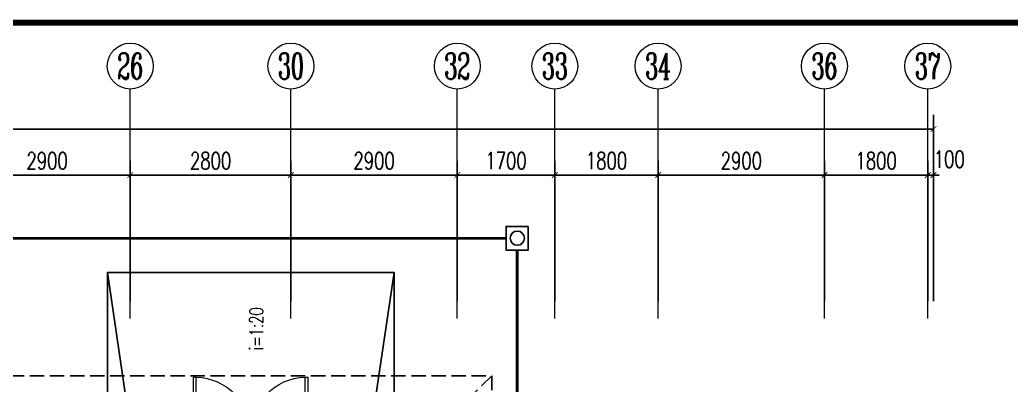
# Model space of a CAD drawing. Extents: x 3753737 to 4713801, y -857380 to 24339.
# Drawn here: x 4075088 to 4092367, y -696575 to -690204 of the extents above; entities that cross this region are included whole.
import ezdxf
from ezdxf.enums import TextEntityAlignment as Align

# ---------------------------------------------------------------- set-up
doc = ezdxf.new("R2010")
doc.units = 0
doc.header["$LTSCALE"] = 1000
doc.header["$MEASUREMENT"] = 0
doc.linetypes.add('DASH', pattern=[0.35, 0.25, -0.1])
doc.layers.get('0').update_dxf_attribs({"linetype": 'CONTINUOUS'})
doc.layers.get('Defpoints').update_dxf_attribs({"linetype": 'CONTINUOUS'})
for name, color, linetype in [('!!DIM-动力', 7, 'CONTINUOUS'), ('!!电气', 1, 'CONTINUOUS'), ('A-EQPM-MECH', 191, 'CONTINUOUS'), ('WIRE-动力', 7, 'CONTINUOUS'), ('卫生间', 6, 'CONTINUOUS')]:
    doc.layers.add(name, color=color, linetype=linetype)
for name, color, linetype, lineweight in [('AXIS', 114, 'CONTINUOUS', 20), ('AXIS_TEXT', 7, 'CONTINUOUS', 20), ('PUB_TEXT', 7, 'CONTINUOUS', 20), ('WINDOW', 146, 'CONTINUOUS', 20), ('图框', 147, 'CONTINUOUS', 20)]:
    doc.layers.add(name, color=color, linetype=linetype, lineweight=lineweight)
doc.styles.add('_TCH_AXIS', font='COMPLEX', dxfattribs={"bigfont": 'GBCBIG'})
doc.styles.add('_TCH_DIM', font='SIMPLEX', dxfattribs={"bigfont": 'GBCBIG'})
doc.styles.add('_TCH_DIM_T3', font='SIMPLEX.shx', dxfattribs={"width": 0.705882, "bigfont": 'GBCBIG.shx'})
doc.styles.add('COMPLEX', font='COMPLEX')
doc.dimstyles.new('_TCH_ARCH&&100', dxfattribs={"dimtxt": 297.5, "dimasz": 100, "dimexe": 250, "dimexo": 300, "dimgap": 100, "dimtad": 1, "dimdec": 0, "dimzin": 0, "dimdsep": 46, "dimtxsty": '_TCH_DIM_T3', "dimblk": 'ARCHTICK', "dimcen": 0.09, "dimclrt": 7, "dimazin": 2, "dimtfac": 1, "dimtdec": 0, "dimtix": 1, "dimtmove": 2, "dimatfit": 3, "dimfxl": 1, "dimtolj": 1, "dimtzin": 0, "dimarcsym": 0})

# ---------------------------------------------------------------- blocks, each defined once
blk = doc.blocks.new('A$C148B7D8E')
at = {"layer": '卫生间', "color": 252, "linetype": 'DASH'}
blk.add_line((7700, 15400), (8600, 14500), dxfattribs=at)
blk.add_lwpolyline([(16100, 14000), (16100, 15400), (7700, 15400), (7700, 10800), (7300, 10800), (7300, 10000), (900, 10000), (900, 9000), (-900, 9000), (-900, -900), (1750, -900), (1750, -2100), (23450, -2100), (23450, -900), (25100, -900)], dxfattribs=at)
blk = doc.blocks.new('_ArchTick')
at = {"color": 0, "linetype": 'ByBlock', "const_width": 0.15}
blk.add_lwpolyline([(-0.5, -0.5), (0.5, 0.5)], dxfattribs=at)
blk = doc.blocks.new('*D607')
at = {"layer": 'AXIS', "color": 0, "lineweight": -2, "transparency": 16777216}
for p, q in [((-100, 17800), (-100, 21050)), ((50100, 17800), (50100, 21050)), ((-100, 20800), (50100, 20800))]:
    blk.add_line(p, q, dxfattribs=at)
at = {"layer": 'Defpoints', "color": 0, "transparency": 16777216}
for p in [(50100, 20800), (-100, 17500), (50100, 17500)]:
    blk.add_point(p, dxfattribs=at)
at = {"layer": 'AXIS', "color": 0, "lineweight": -2, "transparency": 16777216, "xscale": 100, "yscale": 100, "zscale": 100, "rotation": 180}
blk.add_blockref('_ArchTick', (-100, 20800), dxfattribs=at)
at = {"layer": 'AXIS', "color": 0, "lineweight": -2, "transparency": 16777216, "xscale": 100, "yscale": 100, "zscale": 100}
blk.add_blockref('_ArchTick', (50100, 20800), dxfattribs=at)
at = {"layer": 'AXIS', "color": 7, "transparency": 16777216, "insert": (25000, 21049), "char_height": 297.5, "attachment_point": 5, "style": '_TCH_DIM_T3'}
blk.add_mtext('\\A1;50200', dxfattribs=at)
blk = doc.blocks.new('*D620')
at = {"layer": 'AXIS', "color": 0, "lineweight": -2, "transparency": 16777216}
for p, q in [((50000, 17800), (50000, 20250)), ((50100, 17800), (50100, 20250)), ((50000, 20000), (49900, 20000)), ((50000, 20000), (50100, 20000)), ((50100, 20000), (50200, 20000))]:
    blk.add_line(p, q, dxfattribs=at)
at = {"layer": 'Defpoints', "color": 0, "transparency": 16777216}
for p in [(50100, 20000), (50000, 17500), (50100, 17500)]:
    blk.add_point(p, dxfattribs=at)
at = {"layer": 'AXIS', "color": 0, "lineweight": -2, "transparency": 16777216, "xscale": 100, "yscale": 100, "zscale": 100}
blk.add_blockref('_ArchTick', (50000, 20000), dxfattribs=at)
at = {"layer": 'AXIS', "color": 0, "lineweight": -2, "transparency": 16777216, "xscale": 100, "yscale": 100, "zscale": 100, "rotation": 180}
blk.add_blockref('_ArchTick', (50100, 20000), dxfattribs=at)
at = {"layer": 'AXIS', "color": 7, "transparency": 16777216, "insert": (50375, 20275), "char_height": 297.5, "attachment_point": 5, "style": '_TCH_DIM_T3'}
blk.add_mtext('\\A1;100', dxfattribs=at)
blk = doc.blocks.new('*D621')
at = {"layer": 'AXIS', "color": 0, "lineweight": -2, "transparency": 16777216}
for p, q in [((48200, 17800), (48200, 20250)), ((50000, 17800), (50000, 20250)), ((48200, 20000), (50000, 20000))]:
    blk.add_line(p, q, dxfattribs=at)
at = {"layer": 'Defpoints', "color": 0, "transparency": 16777216}
for p in [(50000, 20000), (48200, 17500), (50000, 17500)]:
    blk.add_point(p, dxfattribs=at)
at = {"layer": 'AXIS', "color": 0, "lineweight": -2, "transparency": 16777216, "xscale": 100, "yscale": 100, "zscale": 100, "rotation": 180}
blk.add_blockref('_ArchTick', (48200, 20000), dxfattribs=at)
at = {"layer": 'AXIS', "color": 0, "lineweight": -2, "transparency": 16777216, "xscale": 100, "yscale": 100, "zscale": 100}
blk.add_blockref('_ArchTick', (50000, 20000), dxfattribs=at)
at = {"layer": 'AXIS', "color": 7, "transparency": 16777216, "insert": (49100, 20249), "char_height": 297.5, "attachment_point": 5, "style": '_TCH_DIM_T3'}
blk.add_mtext('\\A1;1800', dxfattribs=at)
blk = doc.blocks.new('*D622')
at = {"layer": 'AXIS', "color": 0, "lineweight": -2, "transparency": 16777216}
for p, q in [((45300, 17800), (45300, 20250)), ((48200, 17800), (48200, 20250)), ((45300, 20000), (48200, 20000))]:
    blk.add_line(p, q, dxfattribs=at)
at = {"layer": 'Defpoints', "color": 0, "transparency": 16777216}
for p in [(48200, 20000), (45300, 17500), (48200, 17500)]:
    blk.add_point(p, dxfattribs=at)
at = {"layer": 'AXIS', "color": 0, "lineweight": -2, "transparency": 16777216, "xscale": 100, "yscale": 100, "zscale": 100, "rotation": 180}
blk.add_blockref('_ArchTick', (45300, 20000), dxfattribs=at)
at = {"layer": 'AXIS', "color": 0, "lineweight": -2, "transparency": 16777216, "xscale": 100, "yscale": 100, "zscale": 100}
blk.add_blockref('_ArchTick', (48200, 20000), dxfattribs=at)
at = {"layer": 'AXIS', "color": 7, "transparency": 16777216, "insert": (46750, 20249), "char_height": 297.5, "attachment_point": 5, "style": '_TCH_DIM_T3'}
blk.add_mtext('\\A1;2900', dxfattribs=at)
blk = doc.blocks.new('*D623')
at = {"layer": 'AXIS', "color": 0, "lineweight": -2, "transparency": 16777216}
for p, q in [((43500, 17800), (43500, 20250)), ((45300, 17800), (45300, 20250)), ((43500, 20000), (45300, 20000))]:
    blk.add_line(p, q, dxfattribs=at)
at = {"layer": 'Defpoints', "color": 0, "transparency": 16777216}
for p in [(45300, 20000), (43500, 17500), (45300, 17500)]:
    blk.add_point(p, dxfattribs=at)
at = {"layer": 'AXIS', "color": 0, "lineweight": -2, "transparency": 16777216, "xscale": 100, "yscale": 100, "zscale": 100, "rotation": 180}
blk.add_blockref('_ArchTick', (43500, 20000), dxfattribs=at)
at = {"layer": 'AXIS', "color": 0, "lineweight": -2, "transparency": 16777216, "xscale": 100, "yscale": 100, "zscale": 100}
blk.add_blockref('_ArchTick', (45300, 20000), dxfattribs=at)
at = {"layer": 'AXIS', "color": 7, "transparency": 16777216, "insert": (44400, 20249), "char_height": 297.5, "attachment_point": 5, "style": '_TCH_DIM_T3'}
blk.add_mtext('\\A1;1800', dxfattribs=at)
blk = doc.blocks.new('*D624')
at = {"layer": 'AXIS', "color": 0, "lineweight": -2, "transparency": 16777216}
for p, q in [((41800, 17800), (41800, 20250)), ((43500, 17800), (43500, 20250)), ((41800, 20000), (43500, 20000))]:
    blk.add_line(p, q, dxfattribs=at)
at = {"layer": 'Defpoints', "color": 0, "transparency": 16777216}
for p in [(43500, 20000), (41800, 17500), (43500, 17500)]:
    blk.add_point(p, dxfattribs=at)
at = {"layer": 'AXIS', "color": 0, "lineweight": -2, "transparency": 16777216, "xscale": 100, "yscale": 100, "zscale": 100, "rotation": 180}
blk.add_blockref('_ArchTick', (41800, 20000), dxfattribs=at)
at = {"layer": 'AXIS', "color": 0, "lineweight": -2, "transparency": 16777216, "xscale": 100, "yscale": 100, "zscale": 100}
blk.add_blockref('_ArchTick', (43500, 20000), dxfattribs=at)
at = {"layer": 'AXIS', "color": 7, "transparency": 16777216, "insert": (42650, 20249), "char_height": 297.5, "attachment_point": 5, "style": '_TCH_DIM_T3'}
blk.add_mtext('\\A1;1700', dxfattribs=at)
blk = doc.blocks.new('*D625')
at = {"layer": 'AXIS', "color": 0, "lineweight": -2, "transparency": 16777216}
for p, q in [((38900, 17800), (38900, 20250)), ((41800, 17800), (41800, 20250)), ((38900, 20000), (41800, 20000))]:
    blk.add_line(p, q, dxfattribs=at)
at = {"layer": 'Defpoints', "color": 0, "transparency": 16777216}
for p in [(41800, 20000), (38900, 17500), (41800, 17500)]:
    blk.add_point(p, dxfattribs=at)
at = {"layer": 'AXIS', "color": 0, "lineweight": -2, "transparency": 16777216, "xscale": 100, "yscale": 100, "zscale": 100, "rotation": 180}
blk.add_blockref('_ArchTick', (38900, 20000), dxfattribs=at)
at = {"layer": 'AXIS', "color": 0, "lineweight": -2, "transparency": 16777216, "xscale": 100, "yscale": 100, "zscale": 100}
blk.add_blockref('_ArchTick', (41800, 20000), dxfattribs=at)
at = {"layer": 'AXIS', "color": 7, "transparency": 16777216, "insert": (40350, 20249), "char_height": 297.5, "attachment_point": 5, "style": '_TCH_DIM_T3'}
blk.add_mtext('\\A1;2900', dxfattribs=at)
blk = doc.blocks.new('*D626')
at = {"layer": 'AXIS', "color": 0, "lineweight": -2, "transparency": 16777216}
for p, q in [((36100, 17800), (36100, 20250)), ((38900, 17800), (38900, 20250)), ((36100, 20000), (38900, 20000))]:
    blk.add_line(p, q, dxfattribs=at)
at = {"layer": 'Defpoints', "color": 0, "transparency": 16777216}
for p in [(38900, 20000), (36100, 17500), (38900, 17500)]:
    blk.add_point(p, dxfattribs=at)
at = {"layer": 'AXIS', "color": 0, "lineweight": -2, "transparency": 16777216, "xscale": 100, "yscale": 100, "zscale": 100, "rotation": 180}
blk.add_blockref('_ArchTick', (36100, 20000), dxfattribs=at)
at = {"layer": 'AXIS', "color": 0, "lineweight": -2, "transparency": 16777216, "xscale": 100, "yscale": 100, "zscale": 100}
blk.add_blockref('_ArchTick', (38900, 20000), dxfattribs=at)
at = {"layer": 'AXIS', "color": 7, "transparency": 16777216, "insert": (37500, 20249), "char_height": 297.5, "attachment_point": 5, "style": '_TCH_DIM_T3'}
blk.add_mtext('\\A1;2800', dxfattribs=at)
blk = doc.blocks.new('*D627')
at = {"layer": 'AXIS', "color": 0, "lineweight": -2, "transparency": 16777216}
for p, q in [((33200, 17800), (33200, 20250)), ((36100, 17800), (36100, 20250)), ((33200, 20000), (36100, 20000))]:
    blk.add_line(p, q, dxfattribs=at)
at = {"layer": 'Defpoints', "color": 0, "transparency": 16777216}
for p in [(36100, 20000), (33200, 17500), (36100, 17500)]:
    blk.add_point(p, dxfattribs=at)
at = {"layer": 'AXIS', "color": 0, "lineweight": -2, "transparency": 16777216, "xscale": 100, "yscale": 100, "zscale": 100, "rotation": 180}
blk.add_blockref('_ArchTick', (33200, 20000), dxfattribs=at)
at = {"layer": 'AXIS', "color": 0, "lineweight": -2, "transparency": 16777216, "xscale": 100, "yscale": 100, "zscale": 100}
blk.add_blockref('_ArchTick', (36100, 20000), dxfattribs=at)
at = {"layer": 'AXIS', "color": 7, "transparency": 16777216, "insert": (34650, 20249), "char_height": 297.5, "attachment_point": 5, "style": '_TCH_DIM_T3'}
blk.add_mtext('\\A1;2900', dxfattribs=at)
blk = doc.blocks.new('_AXISO')
blk.add_circle((0, 0), 0.5)
at = {"layer": 'AXIS_TEXT', "style": 'COMPLEX', "width": 1.041667}
blk.add_attdef('A', text='', height=0.56, dxfattribs=at).set_placement((-0.25, -0.28), (0.25, -0.28), align=Align.FIT)
blk = doc.blocks.new('$DorLib2D$00000002')
for p, q in [((-0.5, 0), (-0.5, 0.4875)), ((-0.475, 0.4875), (-0.5, 0.4875)), ((-0.475, 0), (-0.475, 0.4875)), ((0.475, 0), (0.475, 0.4875)), ((0.475, 0.4875), (0.5, 0.4875)), ((0.5, 0), (0.5, 0.4875)), ((-0.5, 0), (-0.475, 0)), ((0.5, 0), (0.475, 0))]:
    blk.add_line(p, q)
at = {"lineweight": 13}
for centre, start, end in [((-0.4875, 0), 0, 88.53072), ((0.4875, 0), 91.46928, 180)]:
    blk.add_arc(centre, 0.4875, start, end, dxfattribs=at)
blk = doc.blocks.new('dfgdsgsdg')
at = {"layer": '!!DIM-动力'}
blk.add_lwpolyline([(1783913, 547079), (1784300, 547079), (1784300, 546668), (1783913, 546668)], close=True, dxfattribs=at)
blk.add_circle((1784105, 546875), 124, dxfattribs=at)
blk = doc.blocks.new('A$C5F341E43')
at = {"layer": 'A-EQPM-MECH', "color": 252}
for points in [[(35700.3, 15600), (35700.3, 18300), (40700.2, 18300), (40700.2, 15600)], [(35700.3, 18300), (36100, 15600)], [(40700, 18300), (40300, 15600)]]:
    blk.add_lwpolyline(points, dxfattribs=at)
at = {"layer": 'AXIS'}
for p, q in [((36100, 17500), (36100, 21500)), ((38900, 17500), (38900, 21500)), ((41800, 17500), (41800, 21500)), ((43500, 17500), (43500, 21500)), ((45300, 17500), (45300, 21500)), ((48200, 17500), (48200, 21500)), ((50000, 17500), (50000, 21500))]:
    blk.add_line(p, q, dxfattribs=at)
at = {"color": 252, "xscale": -1}
blk.add_blockref('A$C148B7D8E', (50100, 1100), dxfattribs=at)
at = {"layer": 'AXIS'}
ref = blk.add_blockref('_AXISO', (36100, 21900), dxfattribs=dict(at, xscale=800, yscale=800, zscale=800))
ref.add_attrib('A', '26', dxfattribs={"layer": 'AXIS_TEXT', "height": 452.55, "style": '_TCH_AXIS', "width": 0.617647}).set_placement((35873.7, 21673.7), (36326.3, 21673.7), align=Align.FIT)
ref = blk.add_blockref('_AXISO', (38900, 21900), dxfattribs=dict(at, xscale=800, yscale=800, zscale=800))
ref.add_attrib('A', '30', dxfattribs={"layer": 'AXIS_TEXT', "height": 452.55, "style": '_TCH_AXIS', "width": 0.636364}).set_placement((38673.7, 21673.7), (39126.3, 21673.7), align=Align.FIT)
ref = blk.add_blockref('_AXISO', (41800, 21900), dxfattribs=dict(at, xscale=800, yscale=800, zscale=800))
ref.add_attrib('A', '32', dxfattribs={"layer": 'AXIS_TEXT', "height": 452.55, "style": '_TCH_AXIS', "width": 0.636364}).set_placement((41573.7, 21673.7), (42026.3, 21673.7), align=Align.FIT)
ref = blk.add_blockref('_AXISO', (43500, 21900), dxfattribs=dict(at, xscale=800, yscale=800, zscale=800))
ref.add_attrib('A', '33', dxfattribs={"layer": 'AXIS_TEXT', "height": 452.55, "style": '_TCH_AXIS', "width": 0.636364}).set_placement((43273.7, 21673.7), (43726.3, 21673.7), align=Align.FIT)
ref = blk.add_blockref('_AXISO', (45300, 21900), dxfattribs=dict(at, xscale=800, yscale=800, zscale=800))
ref.add_attrib('A', '34', dxfattribs={"layer": 'AXIS_TEXT', "height": 452.55, "style": '_TCH_AXIS', "width": 0.6}).set_placement((45073.7, 21673.7), (45526.3, 21673.7), align=Align.FIT)
ref = blk.add_blockref('_AXISO', (48200, 21900), dxfattribs=dict(at, xscale=800, yscale=800, zscale=800))
ref.add_attrib('A', '36', dxfattribs={"layer": 'AXIS_TEXT', "height": 452.55, "style": '_TCH_AXIS', "width": 0.636364}).set_placement((47973.7, 21673.7), (48426.3, 21673.7), align=Align.FIT)
ref = blk.add_blockref('_AXISO', (50000, 21900), dxfattribs=dict(at, xscale=800, yscale=800, zscale=800))
ref.add_attrib('A', '37', dxfattribs={"layer": 'AXIS_TEXT', "height": 452.55, "style": '_TCH_AXIS', "width": 0.636364}).set_placement((49773.7, 21673.7), (50226.3, 21673.7), align=Align.FIT)
at = {"layer": 'WINDOW', "color": 252, "xscale": 2000, "yscale": -2000, "zscale": 2000, "rotation": 180}
blk.add_blockref('$DorLib2D$00000002', (38200, 15500), dxfattribs=at)
at = {"layer": 'PUB_TEXT', "color": 252, "style": '_TCH_DIM', "width": 0.705882}
blk.add_text('i=1:20', height=238, rotation=90, dxfattribs=at).set_placement((38418.1, 16943.7))
at = {"layer": 'AXIS'}
for p1, p2, distance, text, picture, middle in [((-100, 17500), (50100, 17500), 3300, '50200', '*D607', (25000, 21048.7)), ((33200, 17500), (36100, 17500), 2500, '2900', '*D627', (34650, 20248.7)), ((36100, 17500), (38900, 17500), 2500, '2800', '*D626', (37500, 20248.7)), ((38900, 17500), (41800, 17500), 2500, '2900', '*D625', (40350, 20248.7)), ((41800, 17500), (43500, 17500), 2500, '1700', '*D624', (42650, 20248.7)), ((43500, 17500), (45300, 17500), 2500, '1800', '*D623', (44400, 20248.7)), ((45300, 17500), (48200, 17500), 2500, '2900', '*D622', (46750, 20248.7)), ((48200, 17500), (50000, 17500), 2500, '1800', '*D621', (49100, 20248.7))]:
    dim = blk.add_aligned_dim(p1=p1, p2=p2, distance=distance, text=text, dimstyle='_TCH_ARCH&&100', dxfattribs=at)
    dim.commit()
    dim.dimension.update_dxf_attribs({"geometry": picture, "text_midpoint": middle})
dim = blk.add_linear_dim(base=(50100, 20000), p1=(50000, 17500), p2=(50100, 17500), angle=360, text='100', dimstyle='_TCH_ARCH&&100', dxfattribs=at)
dim.commit()
dim.dimension.update_dxf_attribs({"geometry": '*D620', "text_midpoint": (50375, 20275), "dimtype": 129})

msp = doc.modelspace()

# ---------------------------------------------------------------- linework, layer by layer
at = {"layer": 'WIRE-动力', "color": 6, "linetype": 'Continuous', "const_width": 50}
for points in [[(4048263.2, -694013.3), (4083563.7, -694013.2)], [(4083757.4, -700476.1), (4083757.4, -694218.9)]]:
    msp.add_lwpolyline(points, dxfattribs=at)
at = {"layer": '图框', "const_width": 100}
msp.add_lwpolyline([(4109711, -747653.6), (4109711, -690253.6), (4029111, -690253.6), (4029111, -747653.6)], close=True, dxfattribs=at)

# ---------------------------------------------------------------- block references
at = {"layer": '!!DIM-动力', "xscale": -1, "rotation": 359.9982631100344}
msp.add_blockref('dfgdsgsdg', (5867847.1, -1240940.8), dxfattribs=at)
at = {"layer": '!!电气'}
msp.add_blockref('A$C5F341E43', (4040913.4, -712910.2), dxfattribs=at)

doc.saveas('drawing.dxf')
